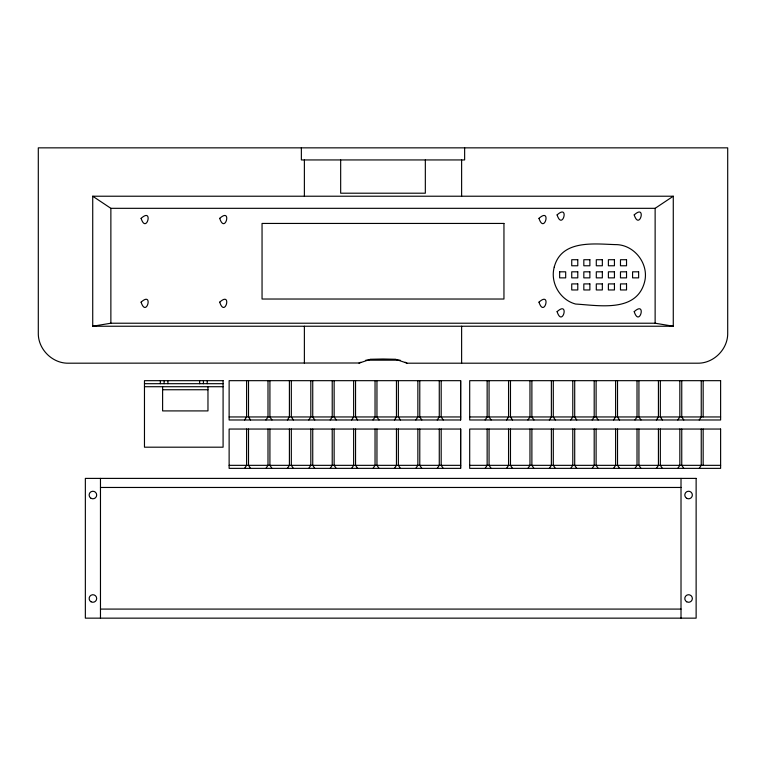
<?xml version="1.0" encoding="UTF-8"?>
<svg xmlns="http://www.w3.org/2000/svg" width="766" height="766" viewBox="0 0 766 766"><rect width="100%" height="100%" fill="white"/><g stroke="black" fill="none" stroke-linecap="round" stroke-linejoin="round"><path stroke-width="1.15" d="M460.625 419.979L460.682 380.673L229.13 380.673L229.13 419.979L460.625 419.979L460.625 380.673M460.625 468.361L460.682 429.046L229.13 429.046L229.13 468.361L460.625 468.361L460.625 429.046M244.555 419.979L246.595 416.953L246.595 380.673M265.965 419.979L267.995 416.953L267.995 380.673M244.555 468.361L246.595 465.335L246.595 429.046M287.374 419.979L289.404 416.953L289.404 380.673M265.965 468.361L267.995 465.335L267.995 429.046M308.784 419.979L310.814 416.953L310.814 380.673M287.374 468.361L289.404 465.335L289.404 429.046M330.194 419.979L332.224 416.953L332.224 380.673M308.784 468.361L310.814 465.335L310.814 429.046M351.604 419.979L353.633 416.953L353.633 380.673M330.194 468.361L332.224 465.335L332.224 429.046M373.013 419.979L375.043 416.953L375.043 380.673M351.604 468.361L353.633 465.335L353.633 429.046M394.423 419.979L396.453 416.953L396.453 380.673M373.013 468.361L375.043 465.335L375.043 429.046M415.823 419.979L417.863 416.953L417.863 380.673M394.423 468.361L396.453 465.335L396.453 429.046M437.233 419.979L439.272 416.953L439.272 380.673M415.823 468.361L417.863 465.335L417.863 429.046M437.233 468.361L439.272 465.335L439.272 429.046M485.117 419.979L487.147 416.953L487.147 380.673M506.527 419.979L508.557 416.953L508.557 380.673M485.117 468.361L487.147 465.335L487.147 429.046M527.937 419.979L529.967 416.953L529.967 380.673M506.527 468.361L508.557 465.335L508.557 429.046M549.346 419.979L551.376 416.953L551.376 380.673M527.937 468.361L529.967 465.335L529.967 429.046M570.747 419.979L572.786 416.953L572.786 380.673M549.346 468.361L551.376 465.335L551.376 429.046M592.156 419.979L594.196 416.953L594.196 380.673M570.747 468.361L572.786 465.335L572.786 429.046M613.566 419.979L615.605 416.953L615.605 380.673M592.156 468.361L594.196 465.335L594.196 429.046M634.976 419.979L637.015 416.953L637.015 380.673M613.566 468.361L615.605 465.335L615.605 429.046M656.385 419.979L658.425 416.953L658.425 380.673M634.976 468.361L637.015 465.335L637.015 429.046M677.795 419.979L679.835 416.953L679.835 380.673M656.385 468.361L658.425 465.335L658.425 429.046M699.205 419.979L701.244 416.953L701.244 380.673M677.795 468.361L679.835 465.335L679.835 429.046M699.205 468.361L701.244 465.335L701.244 429.046M359.244 362.998L68.538 363.199C52.375 363.601 37.898 349.124 38.3 332.961L38.3 147.848L727.7 147.848L727.7 332.961C728.102 349.124 713.625 363.601 697.462 363.199L407.186 363.199L395.984 359.426L383 359.149L370.016 359.426L359.072 363.132M92.724 196.22L110.869 208.323L655.131 208.323L673.276 196.22L673.276 326.239L92.724 326.239L92.724 196.22L673.276 196.22M360.834 362.232L359.321 362.94M92.724 326.239L110.869 323.223L655.131 323.223L673.276 326.239M370.016 359.426L395.984 359.426M365.889 360.173L400.111 360.173M144.468 383.689L223.088 383.689M144.468 386.715L223.088 386.715M162.612 389.741L207.969 389.741M229.13 416.953L460.682 416.953M469.692 416.953L720.615 416.953M229.13 465.335L460.682 465.335M469.692 465.335L720.615 465.335M100.47 487.463L681.012 487.463M100.47 609.085L681.012 609.085M405.166 362.232L406.928 363.132M683.789 419.979L681.75 416.953L681.75 380.673M662.379 419.979L660.34 416.953L660.34 380.673M683.789 468.361L681.75 465.335L681.75 429.046M640.97 419.979L638.93 416.953L638.93 380.673M662.379 468.361L660.34 465.335L660.34 429.046M619.56 419.979L617.52 416.953L617.52 380.673M640.97 468.361L638.93 465.335L638.93 429.046M598.15 419.979L596.111 416.953L596.111 380.673M619.56 468.361L617.52 465.335L617.52 429.046M576.741 419.979L574.701 416.953L574.701 380.673M598.15 468.361L596.111 465.335L596.111 429.046M555.331 419.979L553.291 416.953L553.291 380.673M576.741 468.361L574.701 465.335L574.701 429.046M533.921 419.979L531.882 416.953L531.882 380.673M555.331 468.361L553.291 465.335L553.291 429.046M512.511 419.979L510.472 416.953L510.472 380.673M533.921 468.361L531.882 465.335L531.882 429.046M491.102 419.979L489.062 416.953L489.062 380.673M512.511 468.361L510.472 465.335L510.472 429.046M491.102 468.361L489.062 465.335L489.062 429.046M443.227 419.979L441.187 416.953L441.187 380.673M421.817 419.979L419.778 416.953L419.778 380.673M443.227 468.361L441.187 465.335L441.187 429.046M400.407 419.979L398.368 416.953L398.368 380.673M421.817 468.361L419.778 465.335L419.778 429.046M378.998 419.979L376.958 416.953L376.958 380.673M400.407 468.361L398.368 465.335L398.368 429.046M357.588 419.979L355.548 416.953L355.548 380.673M378.998 468.361L376.958 465.335L376.958 429.046M336.178 419.979L334.139 416.953L334.139 380.673M357.588 468.361L355.548 465.335L355.548 429.046M314.769 419.979L312.739 416.953L312.739 380.673M336.178 468.361L334.139 465.335L334.139 429.046M293.359 419.979L291.329 416.953L291.329 380.673M314.769 468.361L312.739 465.335L312.739 429.046M271.949 419.979L269.919 416.953L269.919 380.673M293.359 468.361L291.329 465.335L291.329 429.046M250.539 419.979L248.51 416.953L248.51 380.673M271.949 468.361L269.919 465.335L269.919 429.046M250.539 468.361L248.51 465.335L248.51 429.046M703.159 380.673L703.159 416.953M703.159 429.046L703.159 465.335M681.012 478.396L681.012 618.152M655.131 208.323L655.131 323.223M464.636 147.848L464.636 159.941L301.364 159.941L301.364 147.848M461.62 159.941L461.62 196.22M461.62 326.239L461.62 363.199M425.331 159.941L425.331 193.204L340.669 193.204L340.669 159.941M304.38 159.941L304.38 196.22M304.38 326.239L304.38 363.199M207.969 386.715L207.969 410.911L162.612 410.911L162.612 386.715M207.213 380.673L207.213 383.689M203.43 380.673L203.43 383.689M199.648 380.673L199.648 383.689M167.907 380.673L167.907 383.689M164.125 380.673L164.125 383.689M160.343 380.673L160.343 383.689M110.869 208.323L110.869 323.223M100.47 478.396L100.47 618.152M559.64 271.815L559.64 277.866L565.681 277.866L565.681 271.815L559.64 271.815M141.097 218.358C146.363 234.75 153.851 206.801 141.097 218.358M141.097 302.149C146.363 318.532 153.851 290.592 141.097 302.149M219.718 218.358C224.974 234.75 232.462 206.801 219.718 218.358M219.718 302.149C224.974 318.532 232.462 290.592 219.718 302.149M538.986 218.358C544.253 234.75 551.74 206.801 538.986 218.358M538.986 302.149C544.253 318.532 551.74 290.592 538.986 302.149M557.102 214.901C562.368 231.284 569.856 203.344 557.102 214.901M554.249 267.018C549.959 282.625 559.994 299.946 575.63 304.045C598.811 305.404 635.933 312.691 644.388 282.664C649.683 264.26 634.334 244.249 615.175 244.603C593.698 243.923 561.421 239.662 554.249 267.018M557.102 311.657C562.368 328.049 569.856 300.1 557.102 311.657M634.21 214.901C639.466 231.284 646.954 203.344 634.21 214.901M634.21 311.657C639.466 328.049 646.954 300.1 634.21 311.657M503.951 223.442L262.049 223.442L262.049 299.027L503.951 299.027L503.951 223.442M577.775 259.722L571.733 259.722L571.733 265.773L577.775 265.773L577.775 259.722M589.877 259.722L583.826 259.722L583.826 265.773L589.877 265.773L589.877 259.722M602.344 259.722L596.293 259.722L596.293 265.773L602.344 265.773L602.344 259.722M614.437 259.722L608.386 259.722L608.386 265.773L614.437 265.773L614.437 259.722M626.531 259.722L620.479 259.722L620.479 265.773L626.531 265.773L626.531 259.722M577.775 271.815L571.733 271.815L571.733 277.866L577.775 277.866L577.775 271.815M589.877 271.815L583.826 271.815L583.826 277.866L589.877 277.866L589.877 271.815M602.344 271.815L596.293 271.815L596.293 277.866L602.344 277.866L602.344 271.815M614.437 271.815L608.386 271.815L608.386 277.866L614.437 277.866L614.437 271.815M626.531 271.815L620.479 271.815L620.479 277.866L626.531 277.866L626.531 271.815M638.624 271.815L632.582 271.815L632.582 277.866L638.624 277.866L638.624 271.815M577.775 283.908L571.733 283.908L571.733 289.96L577.775 289.96L577.775 283.908M589.877 283.908L583.826 283.908L583.826 289.96L589.877 289.96L589.877 283.908M602.344 283.908L596.293 283.908L596.293 289.96L602.344 289.96L602.344 283.908M614.437 283.908L608.386 283.908L608.386 289.96L614.437 289.96L614.437 283.908M626.531 283.908L620.479 283.908L620.479 289.96L626.531 289.96L626.531 283.908M223.088 380.673L144.468 380.673L144.468 447.191L223.088 447.191L223.088 380.673M720.615 380.673L469.692 380.673L469.692 419.979L720.615 419.979L720.615 380.673M720.615 429.046L469.692 429.046L469.692 468.361L720.615 468.361L720.615 429.046M696.131 478.396L85.352 478.396L85.352 618.152L696.131 618.152L696.131 478.396M686.681 498.293A3.782 3.782 0 0 0 692.359 495.028A3.782 3.782 0 0 0 686.681 491.753A3.782 3.782 0 0 0 686.681 498.293M686.681 601.77A3.782 3.782 0 0 0 692.359 598.505A3.782 3.782 0 0 0 686.681 595.23A3.782 3.782 0 0 0 686.681 601.77M91.02 498.293A3.782 3.782 0 0 0 96.688 495.028A3.782 3.782 0 0 0 91.02 491.753A3.782 3.782 0 0 0 91.02 498.293M91.02 601.77A3.782 3.782 0 0 0 96.688 598.505A3.782 3.782 0 0 0 91.02 595.23A3.782 3.782 0 0 0 91.02 601.77"/></g></svg>
